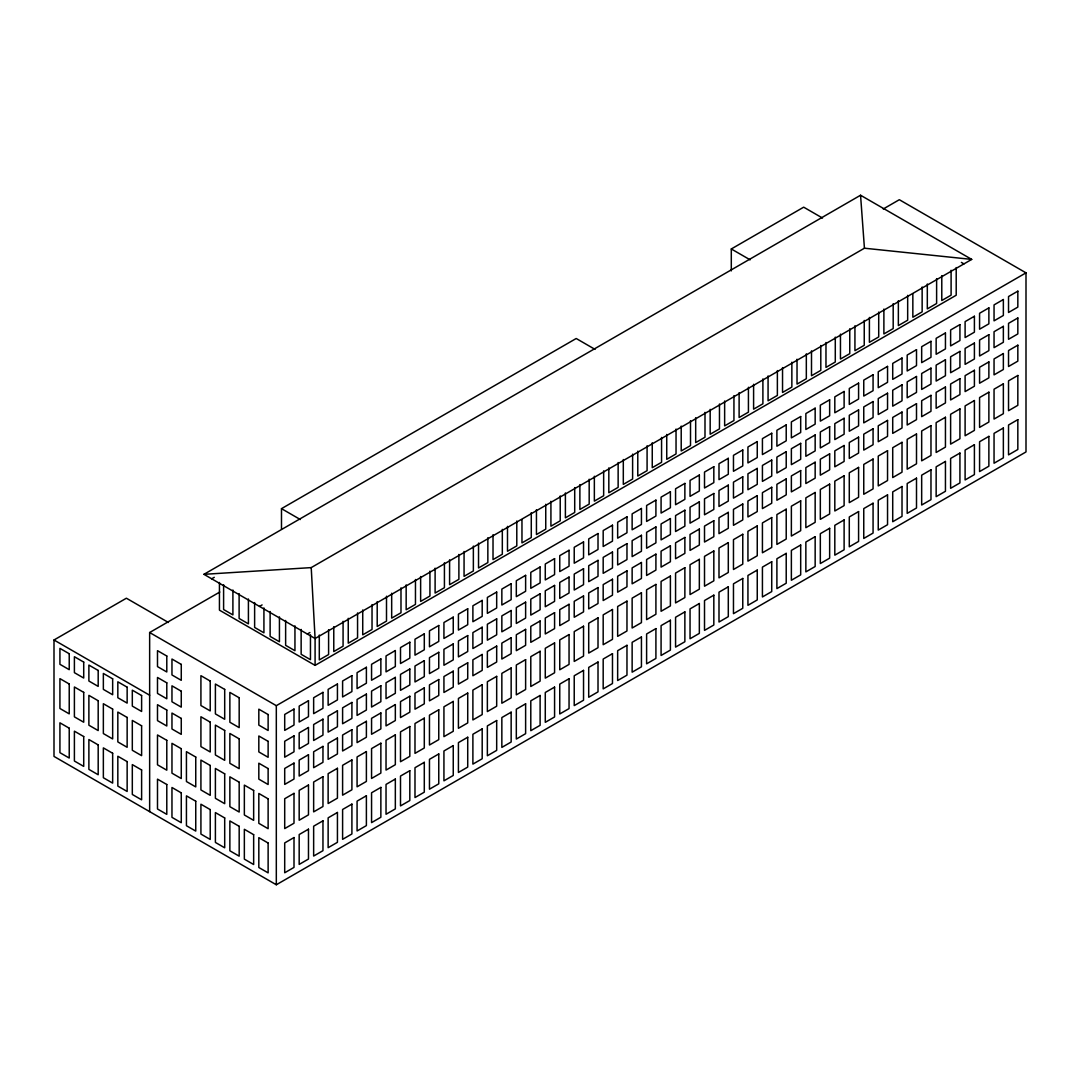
<?xml version="1.0" encoding="UTF-8"?>
<svg xmlns="http://www.w3.org/2000/svg" width="1080" height="1080" viewBox="0 0 1080 1080"><rect width="100%" height="100%" fill="white"/><g stroke="black" fill="none" stroke-linecap="round" stroke-linejoin="round"><path stroke-width="1.5" d="M883.251 208.994L899.33 199.706L1026 272.849L1026 451.94L276.318 884.763L54 756.418L54 639.995L126.387 598.212L168.413 622.471M281.488 528.903L281.488 508.653L576.207 338.499L595.039 349.38M731.295 270.891L731.295 248.967L803.682 207.171L822.514 218.052M203.931 574.331L860.558 195.237L971.716 259.403L315.09 638.51L203.931 574.331L311.216 567.608L864.432 248.211L971.716 259.403M211.694 578.799L214.272 577.314M149.648 811.634L149.648 632.529L219.794 592.029M259.51 606.42L262.103 604.922M307.341 634.028L309.92 632.529M219.443 582.471L219.443 610.146L315.09 665.375L956.205 295.232L956.205 267.557M149.648 632.529L276.318 705.672L1026 272.849M961.376 262.4L963.954 263.885M731.295 248.967L750.141 259.834M281.488 508.653L300.334 519.534M54 639.995L149.648 695.223M860.558 195.237L864.432 248.211M311.216 567.608L315.09 638.51M951.102 270.27L951.102 295.151L941.787 300.524L941.787 275.643M936.616 278.627L936.616 303.507L927.315 308.88L927.315 284M922.145 286.997L922.145 311.863L912.843 317.237L912.843 294.017M907.673 295.353L907.673 320.22L898.358 325.593L898.358 300.726M893.187 303.709L893.187 328.577L883.886 333.95L883.886 309.082M878.715 312.066L878.715 336.933L869.4 342.306L869.4 317.439M864.243 320.423L864.243 345.303L854.928 350.676L854.928 325.796M849.758 328.779L849.758 353.66L840.456 359.033L840.456 334.152M835.286 337.136L835.286 362.016L825.971 367.389L825.971 342.509M820.8 345.492L820.8 370.373L811.499 375.745L811.499 350.865M806.328 353.849L806.328 378.729L797.027 384.102L797.027 359.221M791.856 362.219L791.856 387.086L782.541 392.459L782.541 367.592M777.371 370.575L777.371 395.442L768.069 400.815L768.069 375.948M762.899 378.932L762.899 403.799L753.597 409.171L753.597 384.305M748.427 387.288L748.427 412.155L739.112 417.528L739.112 392.661M733.941 395.644L733.941 420.525L724.639 425.898L724.639 401.018M719.469 404.001L719.469 428.882L710.168 434.255L710.168 409.374M704.997 412.358L704.997 437.238L695.682 442.611L695.682 417.731M690.512 420.714L690.512 445.595L681.21 450.968L681.21 426.087M676.039 429.07L676.039 453.951L666.738 459.324L666.738 434.444M661.568 437.427L661.568 462.308L652.253 467.681L652.253 442.8M647.082 445.797L647.082 470.664L637.781 476.037L637.781 451.17M632.61 454.154L632.61 479.021L623.308 484.394L623.308 459.526M618.138 462.51L618.138 487.377L608.823 492.75L608.823 467.883M603.653 470.867L603.653 495.747L594.351 501.12L594.351 476.24M589.181 479.223L589.181 504.104L579.879 509.476L579.879 484.596M574.708 487.58L574.708 512.46L565.394 517.833L565.394 492.952M560.223 495.936L560.223 520.817L550.922 526.19L550.922 501.309M545.751 504.293L545.751 529.173L536.45 534.546L536.45 509.666M531.279 512.649L531.279 537.53L521.964 542.903L521.964 519.683M516.793 521.019L516.793 545.886L507.492 551.259L507.492 526.392M502.322 529.375L502.322 554.243L493.02 559.615L493.02 534.749M487.85 537.732L487.85 562.599L478.535 567.972L478.535 543.105M473.364 546.089L473.364 570.969L464.063 576.342L464.063 551.462M458.892 554.445L458.892 579.326L449.591 584.699L449.591 559.818M444.42 562.802L444.42 587.682L435.105 593.055L435.105 568.175M429.935 571.158L429.935 596.038L420.633 601.412L420.633 576.531M415.463 579.514L415.463 604.395L406.161 609.768L406.161 584.888M400.99 587.871L400.99 612.752L391.675 618.125L391.675 593.244M386.505 596.241L386.505 621.108L377.204 626.481L377.204 601.614M372.033 604.598L372.033 629.465L362.732 634.838L362.732 609.971M357.561 612.954L357.561 637.821L348.246 643.194L348.246 618.327M343.076 621.311L343.076 646.191L333.774 651.564L333.774 626.683M328.603 629.667L328.603 654.548L319.302 659.921L319.302 635.04M315.09 637.686L315.09 665.375M310.459 634.797L310.459 659.678L301.144 654.305L301.144 629.424M294.948 625.846L294.948 650.714L285.633 645.341L285.633 620.474M279.437 616.883L279.437 641.763L270.122 636.39L270.122 611.51M276.318 705.672L276.318 884.763M263.925 607.932L263.925 632.812L254.624 627.44L254.624 602.559M248.413 598.981L248.413 623.849L239.112 618.476L239.112 593.609M232.902 590.018L232.902 614.898L223.601 609.525L223.601 584.644M294.003 709.074L284.702 714.447L284.702 730.39L294.003 725.018L294.003 709.074M308.475 700.717L299.174 706.091L299.174 722.021L308.475 716.648L308.475 700.717M322.961 692.361L313.646 697.734L313.646 713.664L322.961 708.291L322.961 692.361M337.433 683.991L328.131 689.364L328.131 705.308L337.433 699.935L337.433 683.991M351.905 675.635L342.603 681.008L342.603 696.951L351.905 691.578L351.905 675.635M366.39 667.278L357.075 672.651L357.075 688.595L366.39 683.221L366.39 667.278M380.862 658.922L371.561 664.295L371.561 680.238L380.862 674.865L380.862 658.922M395.334 650.565L386.033 655.938L386.033 671.882L395.334 666.509L395.334 650.565M409.82 642.208L400.505 647.582L400.505 663.525L409.82 658.152L409.82 642.208M424.292 633.852L414.99 639.225L414.99 655.168L424.292 649.796L424.292 633.852M438.764 625.495L429.462 630.869L429.462 646.799L438.764 641.426L438.764 625.495M453.249 617.139L443.934 622.512L443.934 638.442L453.249 633.069L453.249 617.139M467.721 608.769L458.42 614.142L458.42 630.086L467.721 624.713L467.721 608.769M482.193 600.413L472.892 605.786L472.892 621.729L482.193 616.356L482.193 600.413M496.679 592.056L487.364 597.429L487.364 613.373L496.679 608L496.679 592.056M511.151 583.7L501.849 589.073L501.849 605.016L511.151 599.643L511.151 583.7M525.623 575.343L516.321 580.716L516.321 596.66L525.623 591.287L525.623 575.343M540.108 566.987L530.793 572.36L530.793 588.303L540.108 582.93L540.108 566.987M554.58 558.63L545.279 564.003L545.279 579.947L554.58 574.574L554.58 558.63M569.052 550.274L559.75 555.646L559.75 571.577L569.052 566.204L569.052 550.274M583.538 541.917L574.223 547.29L574.223 563.22L583.538 557.847L583.538 541.917M598.01 533.547L588.708 538.92L588.708 554.864L598.01 549.49L598.01 533.547M612.481 525.191L603.18 530.563L603.18 546.507L612.481 541.134L612.481 525.191M626.967 516.834L617.652 522.207L617.652 538.151L626.967 532.778L626.967 516.834M641.439 508.478L632.138 513.851L632.138 529.794L641.439 524.421L641.439 508.478M655.911 500.121L646.61 505.494L646.61 521.438L655.911 516.064L655.911 500.121M670.397 491.764L661.082 497.138L661.082 513.081L670.397 507.708L670.397 491.764M684.869 483.408L675.567 488.781L675.567 504.725L684.869 499.351L684.869 483.408M699.341 475.052L690.039 480.425L690.039 496.355L699.341 490.982L699.341 475.052M713.826 466.695L704.511 472.068L704.511 487.998L713.826 482.625L713.826 466.695M728.298 458.325L718.997 463.698L718.997 479.642L728.298 474.269L728.298 458.325M742.77 449.969L733.468 455.342L733.468 471.285L742.77 465.912L742.77 449.969M757.255 441.612L747.941 446.985L747.941 462.929L757.255 457.556L757.255 441.612M771.727 433.256L762.426 438.629L762.426 454.572L771.727 449.199L771.727 433.256M786.213 424.899L776.898 430.272L776.898 446.216L786.213 440.843L786.213 424.899M800.685 416.543L791.37 421.916L791.37 437.859L800.685 432.486L800.685 416.543M815.157 408.186L805.856 413.559L805.856 429.502L815.157 424.13L815.157 408.186M829.643 399.83L820.327 405.202L820.327 421.132L829.643 415.76L829.643 399.83M844.115 391.473L834.813 396.846L834.813 412.776L844.115 407.403L844.115 391.473M858.587 383.117L849.285 388.476L849.285 404.42L858.587 399.046L858.587 383.117M873.072 374.746L863.757 380.12L863.757 396.063L873.072 390.69L873.072 374.746M887.544 366.39L878.242 371.763L878.242 387.707L887.544 382.334L887.544 366.39M902.016 358.034L892.715 363.406L892.715 379.35L902.016 373.977L902.016 358.034M916.502 349.677L907.187 355.05L907.187 370.994L916.502 365.62L916.502 349.677M930.974 341.321L921.672 346.694L921.672 362.637L930.974 357.264L930.974 341.321M945.446 332.964L936.144 338.337L936.144 354.281L945.446 348.908L945.446 332.964M959.931 324.608L950.616 329.981L950.616 345.911L959.931 340.538L959.931 324.608M974.403 316.251L965.102 321.624L965.102 337.554L974.403 332.181L974.403 316.251M988.875 307.894L979.574 313.268L979.574 329.197L988.875 323.825L988.875 307.894M1003.361 299.525L994.046 304.898L994.046 320.841L1003.361 315.468L1003.361 299.525M1017.833 291.168L1008.531 296.541L1008.531 312.485L1017.833 307.112L1017.833 291.168M294.003 735.872L284.702 741.245L284.702 757.188L294.003 751.815L294.003 735.872M308.475 727.515L299.174 732.888L299.174 748.832L308.475 743.459L308.475 727.515M322.961 719.159L313.646 724.532L313.646 740.475L322.961 735.102L322.961 719.159M337.433 710.802L328.131 716.175L328.131 732.118L337.433 726.746L337.433 710.802M351.905 702.446L342.603 707.818L342.603 723.762L351.905 718.389L351.905 702.446M366.39 694.089L357.075 699.462L357.075 715.405L366.39 710.033L366.39 694.089M380.862 685.733L371.561 691.106L371.561 707.036L380.862 701.663L380.862 685.733M395.334 677.376L386.033 682.749L386.033 698.679L395.334 693.306L395.334 677.376M409.82 669.019L400.505 674.393L400.505 690.323L409.82 684.95L409.82 669.019M424.292 660.65L414.99 666.023L414.99 681.966L424.292 676.593L424.292 660.65M438.764 652.293L429.462 657.666L429.462 673.61L438.764 668.237L438.764 652.293M453.249 643.937L443.934 649.31L443.934 665.253L453.249 659.88L453.249 643.937M467.721 635.58L458.42 640.953L458.42 656.897L467.721 651.524L467.721 635.58M482.193 627.224L472.892 632.596L472.892 648.54L482.193 643.167L482.193 627.224M496.679 618.867L487.364 624.24L487.364 640.183L496.679 634.811L496.679 618.867M511.151 610.511L501.849 615.884L501.849 631.813L511.151 626.441L511.151 610.511M525.623 602.154L516.321 607.527L516.321 623.457L525.623 618.084L525.623 602.154M540.108 593.798L530.793 599.171L530.793 615.101L540.108 609.727L540.108 593.798M554.58 585.428L545.279 590.801L545.279 606.744L554.58 601.371L554.58 585.428M569.052 577.071L559.75 582.444L559.75 598.388L569.052 593.014L569.052 577.071M583.538 568.715L574.223 574.088L574.223 590.031L583.538 584.658L583.538 568.715M598.01 560.358L588.708 565.731L588.708 581.675L598.01 576.302L598.01 560.358M612.481 552.001L603.18 557.375L603.18 573.318L612.481 567.945L612.481 552.001M626.967 543.645L617.652 549.018L617.652 564.962L626.967 559.589L626.967 543.645M641.439 535.288L632.138 540.662L632.138 556.605L641.439 551.232L641.439 535.288M655.911 526.932L646.61 532.305L646.61 548.235L655.911 542.862L655.911 526.932M670.397 518.576L661.082 523.949L661.082 539.879L670.397 534.506L670.397 518.576M684.869 510.206L675.567 515.579L675.567 531.522L684.869 526.149L684.869 510.206M699.341 501.849L690.039 507.222L690.039 523.165L699.341 517.793L699.341 501.849M713.826 493.493L704.511 498.865L704.511 514.809L713.826 509.436L713.826 493.493M728.298 485.136L718.997 490.509L718.997 506.452L728.298 501.08L728.298 485.136M742.77 476.78L733.468 482.152L733.468 498.096L742.77 492.723L742.77 476.78M757.255 468.423L747.941 473.796L747.941 489.74L757.255 484.367L757.255 468.423M771.727 460.067L762.426 465.44L762.426 481.383L771.727 476.01L771.727 460.067M786.213 451.71L776.898 457.083L776.898 473.013L786.213 467.64L786.213 451.71M800.685 443.354L791.37 448.726L791.37 464.657L800.685 459.284L800.685 443.354M815.157 434.983L805.856 440.357L805.856 456.3L815.157 450.927L815.157 434.983M829.643 426.627L820.327 432L820.327 447.944L829.643 442.57L829.643 426.627M844.115 418.271L834.813 423.644L834.813 439.587L844.115 434.214L844.115 418.271M858.587 409.914L849.285 415.287L849.285 431.231L858.587 425.858L858.587 409.914M873.072 401.558L863.757 406.931L863.757 422.874L873.072 417.501L873.072 401.558M887.544 393.201L878.242 398.574L878.242 414.518L887.544 409.144L887.544 393.201M902.016 384.845L892.715 390.218L892.715 406.161L902.016 400.788L902.016 384.845M916.502 376.488L907.187 381.861L907.187 397.791L916.502 392.418L916.502 376.488M930.974 368.132L921.672 373.505L921.672 389.435L930.974 384.062L930.974 368.132M945.446 359.762L936.144 365.135L936.144 381.078L945.446 375.705L945.446 359.762M959.931 351.405L950.616 356.778L950.616 372.721L959.931 367.349L959.931 351.405M974.403 343.049L965.102 348.421L965.102 364.365L974.403 358.992L974.403 343.049M988.875 334.692L979.574 340.065L979.574 356.008L988.875 350.636L988.875 334.692M1003.361 326.336L994.046 331.709L994.046 347.652L1003.361 342.279L1003.361 326.336M1017.833 317.979L1008.531 323.352L1008.531 339.296L1017.833 333.923L1017.833 317.979M294.003 763.101L284.702 768.474L284.702 784.418L294.003 779.045L294.003 763.101M308.475 754.745L299.174 760.117L299.174 776.061L308.475 770.688L308.475 754.745M322.961 746.388L313.646 751.761L313.646 767.691L322.961 762.318L322.961 746.388M337.433 738.032L328.131 743.404L328.131 759.335L337.433 753.962L337.433 738.032M351.905 729.675L342.603 735.048L342.603 750.978L351.905 745.605L351.905 729.675M366.39 721.305L357.075 726.678L357.075 742.622L366.39 737.249L366.39 721.305M380.862 712.949L371.561 718.322L371.561 734.265L380.862 728.892L380.862 712.949M395.334 704.592L386.033 709.965L386.033 725.909L395.334 720.536L395.334 704.592M409.82 696.236L400.505 701.609L400.505 717.552L409.82 712.179L409.82 696.236M424.292 687.879L414.99 693.252L414.99 709.196L424.292 703.823L424.292 687.879M438.764 679.523L429.462 684.895L429.462 700.839L438.764 695.466L438.764 679.523M453.249 671.166L443.934 676.539L443.934 692.469L453.249 687.096L453.249 671.166M467.721 662.81L458.42 668.183L458.42 684.113L467.721 678.74L467.721 662.81M482.193 654.453L472.892 659.826L472.892 675.756L482.193 670.383L482.193 654.453M496.679 646.083L487.364 651.456L487.364 667.4L496.679 662.027L496.679 646.083M511.151 637.726L501.849 643.1L501.849 659.043L511.151 653.67L511.151 637.726M525.623 629.37L516.321 634.743L516.321 650.687L525.623 645.313L525.623 629.37M540.108 621.014L530.793 626.387L530.793 642.33L540.108 636.957L540.108 621.014M554.58 612.657L545.279 618.03L545.279 633.974L554.58 628.601L554.58 612.657M569.052 604.301L559.75 609.674L559.75 625.617L569.052 620.244L569.052 604.301M583.538 595.944L574.223 601.317L574.223 617.261L583.538 611.888L583.538 595.944M598.01 587.588L588.708 592.961L588.708 608.89L598.01 603.518L598.01 587.588M612.481 579.231L603.18 584.604L603.18 600.534L612.481 595.161L612.481 579.231M626.967 570.861L617.652 576.234L617.652 592.178L626.967 586.805L626.967 570.861M641.439 562.505L632.138 567.878L632.138 583.821L641.439 578.448L641.439 562.505M655.911 554.148L646.61 559.521L646.61 575.465L655.911 570.092L655.911 554.148M670.397 545.792L661.082 551.164L661.082 567.108L670.397 561.735L670.397 545.792M684.869 537.435L675.567 542.808L675.567 558.751L684.869 553.379L684.869 537.435M699.341 529.079L690.039 534.452L690.039 550.395L699.341 545.022L699.341 529.079M713.826 520.722L704.511 526.095L704.511 542.038L713.826 536.665L713.826 520.722M728.298 512.365L718.997 517.739L718.997 533.668L728.298 528.296L728.298 512.365M742.77 504.009L733.468 509.382L733.468 525.312L742.77 519.939L742.77 504.009M757.255 495.639L747.941 501.012L747.941 516.956L757.255 511.583L757.255 495.639M771.727 487.283L762.426 492.656L762.426 508.599L771.727 503.226L771.727 487.283M786.213 478.926L776.898 484.299L776.898 500.243L786.213 494.87L786.213 478.926M800.685 470.57L791.37 475.943L791.37 491.886L800.685 486.513L800.685 470.57M815.157 462.213L805.856 467.586L805.856 483.53L815.157 478.157L815.157 462.213M829.643 453.857L820.327 459.23L820.327 475.173L829.643 469.8L829.643 453.857M844.115 445.5L834.813 450.873L834.813 466.817L844.115 461.444L844.115 445.5M858.587 437.144L849.285 442.517L849.285 458.447L858.587 453.074L858.587 437.144M873.072 428.787L863.757 434.16L863.757 450.09L873.072 444.717L873.072 428.787M887.544 420.417L878.242 425.79L878.242 441.733L887.544 436.361L887.544 420.417M902.016 412.061L892.715 417.433L892.715 433.377L902.016 428.004L902.016 412.061M916.502 403.704L907.187 409.077L907.187 425.021L916.502 419.648L916.502 403.704M930.974 395.348L921.672 400.721L921.672 416.664L930.974 411.291L930.974 395.348M945.446 386.991L936.144 392.364L936.144 408.308L945.446 402.935L945.446 386.991M959.931 378.635L950.616 384.007L950.616 399.951L959.931 394.578L959.931 378.635M974.403 370.278L965.102 375.651L965.102 391.595L974.403 386.221L974.403 370.278M988.875 361.921L979.574 367.295L979.574 383.225L988.875 377.851L988.875 361.921M1003.361 353.565L994.046 358.938L994.046 374.868L1003.361 369.495L1003.361 353.565M1017.833 345.195L1008.531 350.568L1008.531 366.512L1017.833 361.139L1017.833 345.195M294.003 793.368L284.702 798.741L284.702 828.59L294.003 823.216L294.003 793.368M308.475 785.012L299.174 790.385L299.174 820.233L308.475 814.86L308.475 785.012M322.961 776.655L313.646 782.028L313.646 811.877L322.961 806.504L322.961 776.655M337.433 768.299L328.131 773.672L328.131 803.52L337.433 798.147L337.433 768.299M351.905 759.942L342.603 765.315L342.603 795.163L351.905 789.791L351.905 759.942M366.39 751.586L357.075 756.945L357.075 786.807L366.39 781.434L366.39 751.586M380.862 743.216L371.561 748.589L371.561 778.451L380.862 773.077L380.862 743.216M395.334 734.859L386.033 740.232L386.033 770.081L395.334 764.708L395.334 734.859M409.82 726.503L400.505 731.875L400.505 761.724L409.82 756.351L409.82 726.503M424.292 718.146L414.99 723.519L414.99 753.367L424.292 747.995L424.292 718.146M438.764 709.789L429.462 715.163L429.462 745.011L438.764 739.638L438.764 709.789M453.249 701.433L443.934 706.806L443.934 736.654L453.249 731.282L453.249 701.433M467.721 693.077L458.42 698.45L458.42 728.298L467.721 722.925L467.721 693.077M482.193 684.72L472.892 690.093L472.892 719.942L482.193 714.568L482.193 684.72M496.679 676.364L487.364 681.737L487.364 711.585L496.679 706.212L496.679 676.364M511.151 667.994L501.849 673.367L501.849 703.229L511.151 697.856L511.151 667.994M525.623 659.637L516.321 665.01L516.321 694.859L525.623 689.486L525.623 659.637M540.108 651.281L530.793 656.654L530.793 686.502L540.108 681.129L540.108 651.281M554.58 642.924L545.279 648.297L545.279 678.145L554.58 672.773L554.58 642.924M569.052 634.568L559.75 639.941L559.75 669.789L569.052 664.416L569.052 634.568M583.538 626.211L574.223 631.584L574.223 661.433L583.538 656.06L583.538 626.211M598.01 617.855L588.708 623.227L588.708 653.076L598.01 647.703L598.01 617.855M612.481 609.498L603.18 614.871L603.18 644.72L612.481 639.346L612.481 609.498M626.967 601.142L617.652 606.514L617.652 636.363L626.967 630.99L626.967 601.142M641.439 592.772L632.138 598.144L632.138 628.007L641.439 622.634L641.439 592.772M655.911 584.415L646.61 589.788L646.61 619.637L655.911 614.264L655.911 584.415M670.397 576.058L661.082 581.432L661.082 611.28L670.397 605.907L670.397 576.058M684.869 567.702L675.567 573.075L675.567 602.924L684.869 597.551L684.869 567.702M699.341 559.346L690.039 564.719L690.039 594.567L699.341 589.194L699.341 559.346M713.826 550.989L704.511 556.362L704.511 586.211L713.826 580.838L713.826 550.989M728.298 542.633L718.997 548.006L718.997 577.854L728.298 572.481L728.298 542.633M742.77 534.276L733.468 539.649L733.468 569.498L742.77 564.125L742.77 534.276M757.255 525.919L747.941 531.293L747.941 561.141L757.255 555.768L757.255 525.919M771.727 517.55L762.426 522.923L762.426 552.785L771.727 547.412L771.727 517.55M786.213 509.193L776.898 514.566L776.898 544.414L786.213 539.042L786.213 509.193M800.685 500.837L791.37 506.21L791.37 536.058L800.685 530.685L800.685 500.837M815.157 492.48L805.856 497.853L805.856 527.702L815.157 522.329L815.157 492.48M829.643 484.124L820.327 489.497L820.327 519.345L829.643 513.972L829.643 484.124M844.115 475.767L834.813 481.14L834.813 510.989L844.115 505.615L844.115 475.767M858.587 467.411L849.285 472.784L849.285 502.632L858.587 497.259L858.587 467.411M873.072 459.054L863.757 464.427L863.757 494.276L873.072 488.902L873.072 459.054M887.544 450.698L878.242 456.07L878.242 485.919L887.544 480.546L887.544 450.698M902.016 442.327L892.715 447.701L892.715 477.563L902.016 472.19L902.016 442.327M916.502 433.971L907.187 439.344L907.187 469.193L916.502 463.82L916.502 433.971M930.974 425.615L921.672 430.988L921.672 460.836L930.974 455.463L930.974 425.615M945.446 417.258L936.144 422.631L936.144 452.48L945.446 447.107L945.446 417.258M959.931 408.901L950.616 414.275L950.616 444.123L959.931 438.75L959.931 408.901M974.403 400.545L965.102 405.918L965.102 435.767L974.403 430.394L974.403 400.545M988.875 392.189L979.574 397.562L979.574 427.41L988.875 422.037L988.875 392.189M1003.361 383.832L994.046 389.205L994.046 419.054L1003.361 413.681L1003.361 383.832M1017.833 375.476L1008.531 380.849L1008.531 410.697L1017.833 405.324L1017.833 375.476M294.003 837.553L284.702 842.927L284.702 872.775L294.003 867.402L294.003 837.553M308.475 829.184L299.174 834.557L299.174 864.418L308.475 859.046L308.475 829.184M322.961 820.827L313.646 826.2L313.646 856.049L322.961 850.676L322.961 820.827M337.433 812.471L328.131 817.843L328.131 847.692L337.433 842.319L337.433 812.471M351.905 804.114L342.603 809.487L342.603 839.336L351.905 833.963L351.905 804.114M366.39 795.758L357.075 801.13L357.075 830.979L366.39 825.606L366.39 795.758M380.862 787.401L371.561 792.774L371.561 822.623L380.862 817.25L380.862 787.401M395.334 779.045L386.033 784.418L386.033 814.266L395.334 808.893L395.334 779.045M409.82 770.688L400.505 776.061L400.505 805.91L409.82 800.537L409.82 770.688M424.292 762.332L414.99 767.704L414.99 797.553L424.292 792.18L424.292 762.332M438.764 753.962L429.462 759.335L429.462 789.197L438.764 783.824L438.764 753.962M453.249 745.605L443.934 750.978L443.934 780.827L453.249 775.453L453.249 745.605M467.721 737.249L458.42 742.622L458.42 772.47L467.721 767.097L467.721 737.249M482.193 728.892L472.892 734.265L472.892 764.114L482.193 758.74L482.193 728.892M496.679 720.536L487.364 725.909L487.364 755.757L496.679 750.384L496.679 720.536M511.151 712.179L501.849 717.552L501.849 747.401L511.151 742.028L511.151 712.179M525.623 703.823L516.321 709.196L516.321 739.044L525.623 733.671L525.623 703.823M540.108 695.466L530.793 700.839L530.793 730.688L540.108 725.315L540.108 695.466M554.58 687.11L545.279 692.483L545.279 722.331L554.58 716.958L554.58 687.11M569.052 678.74L559.75 684.113L559.75 713.975L569.052 708.601L569.052 678.74M583.538 670.383L574.223 675.756L574.223 705.605L583.538 700.232L583.538 670.383M598.01 662.027L588.708 667.4L588.708 697.248L598.01 691.875L598.01 662.027M612.481 653.67L603.18 659.043L603.18 688.892L612.481 683.519L612.481 653.67M626.967 645.313L617.652 650.687L617.652 680.535L626.967 675.162L626.967 645.313M641.439 636.957L632.138 642.33L632.138 672.179L641.439 666.806L641.439 636.957M655.911 628.601L646.61 633.974L646.61 663.822L655.911 658.449L655.911 628.601M670.397 620.244L661.082 625.617L661.082 655.466L670.397 650.093L670.397 620.244M684.869 611.888L675.567 617.261L675.567 647.109L684.869 641.736L684.869 611.888M699.341 603.518L690.039 608.89L690.039 638.753L699.341 633.38L699.341 603.518M713.826 595.161L704.511 600.534L704.511 630.383L713.826 625.01L713.826 595.161M728.298 586.805L718.997 592.178L718.997 622.026L728.298 616.653L728.298 586.805M742.77 578.448L733.468 583.821L733.468 613.67L742.77 608.297L742.77 578.448M757.255 570.092L747.941 575.465L747.941 605.313L757.255 599.94L757.255 570.092M771.727 561.735L762.426 567.108L762.426 596.957L771.727 591.583L771.727 561.735M786.213 553.379L776.898 558.751L776.898 588.6L786.213 583.227L786.213 553.379M800.685 545.022L791.37 550.395L791.37 580.244L800.685 574.87L800.685 545.022M815.157 536.665L805.856 542.038L805.856 571.887L815.157 566.514L815.157 536.665M829.643 528.296L820.327 533.668L820.327 563.531L829.643 558.158L829.643 528.296M844.115 519.939L834.813 525.312L834.813 555.161L844.115 549.788L844.115 519.939M858.587 511.583L849.285 516.956L849.285 546.804L858.587 541.431L858.587 511.583M873.072 503.226L863.757 508.599L863.757 538.448L873.072 533.075L873.072 503.226M887.544 494.87L878.242 500.243L878.242 530.091L887.544 524.718L887.544 494.87M902.016 486.513L892.715 491.886L892.715 521.735L902.016 516.362L902.016 486.513M916.502 478.157L907.187 483.53L907.187 513.378L916.502 508.005L916.502 478.157M930.974 469.8L921.672 475.173L921.672 505.022L930.974 499.649L930.974 469.8M945.446 461.444L936.144 466.817L936.144 496.665L945.446 491.292L945.446 461.444M959.931 453.074L950.616 458.447L950.616 488.308L959.931 482.936L959.931 453.074M974.403 444.717L965.102 450.09L965.102 479.952L974.403 474.579L974.403 444.717M988.875 436.361L979.574 441.733L979.574 471.582L988.875 466.209L988.875 436.361M1003.361 428.004L994.046 433.377L994.046 463.226L1003.361 457.853L1003.361 428.004M1017.833 419.648L1008.531 425.021L1008.531 454.869L1017.833 449.496L1017.833 419.648M166.793 656.033L157.491 650.66L157.491 666.603L166.793 671.976L166.793 656.033M181.265 664.403L171.963 659.03L171.963 674.96L181.265 680.332L181.265 664.403M210.222 681.048L200.921 675.675L200.921 705.537L210.222 710.91L210.222 681.048M224.694 689.405L215.393 684.032L215.393 713.894L224.694 719.266L224.694 689.405M239.179 697.775L229.865 692.402L229.865 722.25L239.179 727.623L239.179 697.775M268.124 714.542L258.822 709.168L258.822 725.112L268.124 730.485L268.124 714.542M166.793 682.844L157.491 677.471L157.491 693.414L166.793 698.787L166.793 682.844M181.265 691.2L171.963 685.827L171.963 701.771L181.265 707.144L181.265 691.2M268.124 741.352L258.822 735.98L258.822 751.923L268.124 757.296L268.124 741.352M210.222 722.129L200.921 716.755L200.921 746.604L210.222 751.977L210.222 722.129M224.694 730.485L215.393 725.112L215.393 754.961L224.694 760.334L224.694 730.485M239.179 738.841L229.865 733.468L229.865 763.317L239.179 768.69L239.179 738.841M69.228 653.738L59.927 648.365L59.927 664.308L69.228 669.681L69.228 653.738M83.713 662.094L74.398 656.721L74.398 672.664L83.713 678.038L83.713 662.094M98.186 670.451L88.884 665.077L88.884 681.021L98.186 686.394L98.186 670.451M112.658 678.821L103.356 673.448L103.356 689.378L112.658 694.75L112.658 678.821M127.143 687.177L117.828 681.804L117.828 697.734L127.143 703.107L127.143 687.177M141.615 695.534L132.314 690.161L132.314 706.104L141.615 711.477L141.615 695.534M166.793 710.073L157.491 704.7L157.491 720.63L166.793 726.003L166.793 710.073M181.265 718.429L171.963 713.057L171.963 728.987L181.265 734.36L181.265 718.429M268.124 768.568L258.822 763.196L258.822 779.139L268.124 784.512L268.124 768.568M69.228 684.005L59.927 678.632L59.927 708.493L69.228 713.866L69.228 684.005M83.713 692.361L74.398 686.988L74.398 716.85L83.713 722.223L83.713 692.361M98.186 700.731L88.884 695.358L88.884 725.207L98.186 730.579L98.186 700.731M112.658 709.088L103.356 703.715L103.356 733.563L112.658 738.936L112.658 709.088M127.143 717.444L117.828 712.071L117.828 741.92L127.143 747.293L127.143 717.444M141.615 725.801L132.314 720.428L132.314 750.276L141.615 755.649L141.615 725.801M166.793 740.34L157.491 734.967L157.491 764.816L166.793 770.189L166.793 740.34M181.265 748.697L171.963 743.324L171.963 773.172L181.265 778.545L181.265 748.697M195.75 757.053L186.435 751.68L186.435 781.529L195.75 786.902L195.75 757.053M210.222 765.464L200.921 760.091L200.921 789.952L210.222 795.326L210.222 765.464M224.694 773.834L215.393 768.461L215.393 798.309L224.694 803.682L224.694 773.834M239.179 782.19L229.865 776.817L229.865 806.666L239.179 812.038L239.179 782.19M253.651 790.479L244.35 785.106L244.35 814.968L253.651 820.341L253.651 790.479M268.124 798.836L258.822 793.463L258.822 823.325L268.124 828.698L268.124 798.836M69.228 728.19L59.927 722.817L59.927 752.666L69.228 758.038L69.228 728.19M83.713 736.547L74.398 731.174L74.398 761.022L83.713 766.395L83.713 736.547M98.186 744.903L88.884 739.53L88.884 769.379L98.186 774.752L98.186 744.903M112.658 753.26L103.356 747.887L103.356 777.735L112.658 783.108L112.658 753.26M127.143 761.616L117.828 756.243L117.828 786.091L127.143 791.465L127.143 761.616M141.615 769.973L132.314 764.6L132.314 794.462L141.615 799.835L141.615 769.973M166.793 784.512L157.491 779.139L157.491 808.988L166.793 814.361L166.793 784.512M181.265 792.868L171.963 787.496L171.963 817.344L181.265 822.717L181.265 792.868M195.75 801.225L186.435 795.852L186.435 825.714L195.75 831.087L195.75 801.225M210.222 809.595L200.921 804.222L200.921 834.071L210.222 839.443L210.222 809.595M224.694 817.952L215.393 812.578L215.393 842.427L224.694 847.8L224.694 817.952M239.179 826.308L229.865 820.935L229.865 850.784L239.179 856.157L239.179 826.308M253.651 834.664L244.35 829.292L244.35 859.14L253.651 864.513L253.651 834.664M268.124 843.021L258.822 837.648L258.822 867.497L268.124 872.87L268.124 843.021"/></g></svg>
